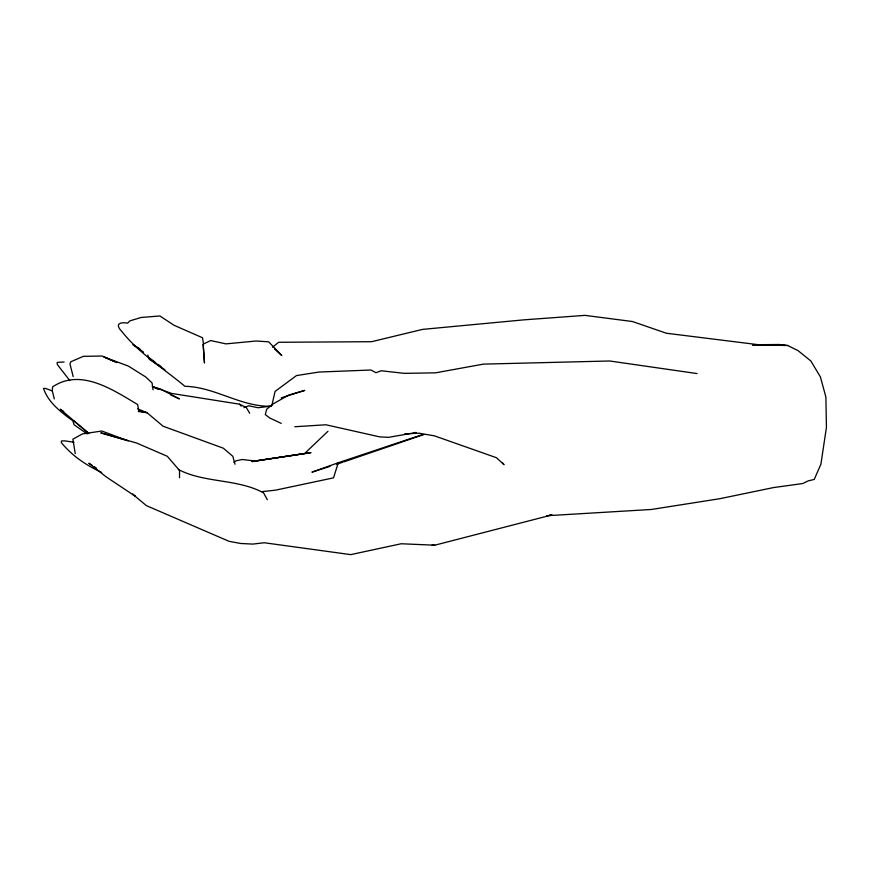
<?xml version="1.0" encoding="UTF-8"?>
<svg xmlns="http://www.w3.org/2000/svg" width="870" height="870" viewBox="0 0 870 870"><rect width="100%" height="100%" fill="white"/><g stroke="black" fill="none" stroke-linecap="round" stroke-linejoin="round"><path stroke-width="1.3" d="M54.288 398.938L52.341 390.967L52.548 386.933C80.562 367.836 112.893 389.782 137.656 404.561L138.743 410.879L147.03 412.706L163.038 426.191L223.351 448.202L232.834 456.337L235.02 464.265M271.842 405.55L275.083 391.402L296.496 375.579L318.898 372.055L370.946 370.011L375.96 372.708L381.201 370.761L404.343 373.35L435.522 372.838L483.437 364.117L609.652 360.985L697.055 373.567M422.624 434.532L338.256 462.742L333.536 477.858L275.301 490.201L261.87 491.648M327.946 431.313L304.641 453.477L251.908 461.578L311.003 452.639L254.779 460.991L242.251 459.501L236.085 460.785L233.878 462.34M272.549 347.206L278.628 342.28L371.577 341.703L422.526 329.393L523.544 319.877L584.999 315.375L632.425 321.519L666.387 333.232L760.391 344.955L787.611 345.499L797.986 350.577L810.829 360.963L820.421 376.938L825.891 397.079L826.435 427.355L820.899 464.243L814.233 479.424L808.121 480.914L802.803 483.524L773.408 487.602L719.805 498.706L651.358 509.472L546.512 515.758M203.319 344.085L210.649 340.562L225.982 343.878L256.128 341.007L268.689 341.834L281.793 355.558L274.398 348.881M243.981 407.671L248.766 405.79L258.085 407.736L271.429 406.105M338.256 462.742L311.917 472.171L330.013 466.353M344.215 461.752L423.733 434.576M336.472 464.265L342.932 462.187M281.195 397.862L304.761 390.402L288.818 395.002L273.517 403.68L266.709 409.204L265.285 414.577L269.711 417.97L281.228 423.385M432.118 545.098L434.815 545.196L552.08 514.888L549.372 515.094M294.799 426.735L325.945 424.777L379.831 436.903L388.607 437.327L416.241 432.52L413.565 432.684M64.119 362.018L57.431 362.366L57.039 362.975L57.485 364.747L69.785 380.56M404.604 433.923L419.122 433.195L434.554 435.892L496.422 457.696L504.024 464.678L502.284 462.655M760.391 344.955L752.517 344.748L778.9 344.498L787.611 345.499M270.994 406.225C241.066 407.04 214.825 386.9 184.897 386.291C163.571 368.488 139.059 353.307 121.767 331.416C114.742 324.271 119.527 321.704 127.672 323.14L129.793 320.921L140.983 317.496L159.862 315.962L174.098 325.304L202.536 337.767L203.504 344.128M752.55 344.748L784.979 345.433M434.815 545.196L401.2 543.761L350.74 554.625L264.262 542.749L252.746 544.087L240.707 543.478L229.082 541.336L146.356 505.611L132.621 494.116L135.426 496.368L106.292 476.956L88.86 463.221L92.166 465.385M138.254 411.488L147.03 412.706L137.71 408.856M73.939 442.243L64.848 440.872L61.444 440.992L61.335 442.58C72.014 455.804 86.315 465.417 101.681 472.421M249.69 413.239L246.308 407.541L239.533 404.18L171.825 393.468L152.391 386.628L158.525 389.412M152.391 386.628L161.167 389.325L179.405 398.906L170.814 394.991M52.341 390.967L45.773 388.466L43.5 388.39C48.274 402.625 61.183 412.326 72.862 420.819L74.081 424.788L87.25 433.934M114.525 361.648L103.954 356.994L128.358 366.085L145.681 376.949L152.054 382.909L153.066 389.782M116.797 362.616L102.225 356.026L83.292 356.341L70.948 361.713L69.948 363.845L73.178 376.59M178.339 469.506C204.82 483.231 236.999 478.565 263.545 492.822L267.34 499.717M139.809 348.837L132.98 344.661L143.572 352.132M94.373 466.82L96.581 468.267M164.908 369.793L149.249 359.267L147.813 355.112M63.64 411.532L60.334 409.215L88.881 433.662M149.422 357.972L155.741 362.638M157.851 364.204L161.015 366.542M73.678 420.71L88.109 432.705M239.533 404.18L241.164 406.159M75.244 453.585L72.895 439.187L82.443 433.912L101.801 431.02L128.249 440.862L100.79 432.847L136.59 443.015L167.29 456.282L179.524 470.442L179.535 477.793M204.461 362.779L203.188 344.563L204.461 362.779"/></g></svg>
